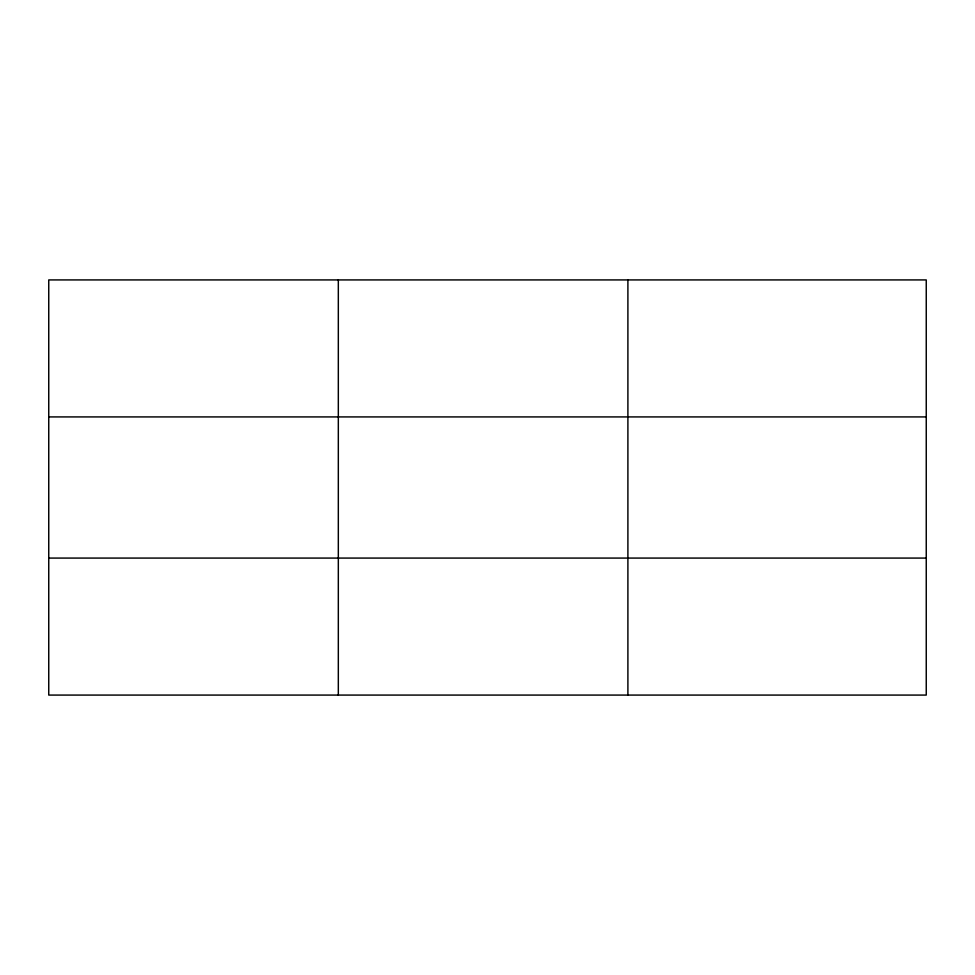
<?xml version="1.0" encoding="UTF-8"?>
<svg xmlns="http://www.w3.org/2000/svg" width="975" height="975" viewBox="0 0 975 975"><rect width="100%" height="100%" fill="white"/><g stroke="black" fill="none" stroke-linecap="round" stroke-linejoin="round"><path stroke-width="1.46" d="M338.325 695.078L338.325 279.923M627.9 695.078L627.9 279.923M926.25 416.922L926.25 279.923L48.75 279.923L48.75 695.078L926.25 695.078L926.25 416.922L48.75 416.922M48.75 558.078L926.25 558.078"/></g></svg>
